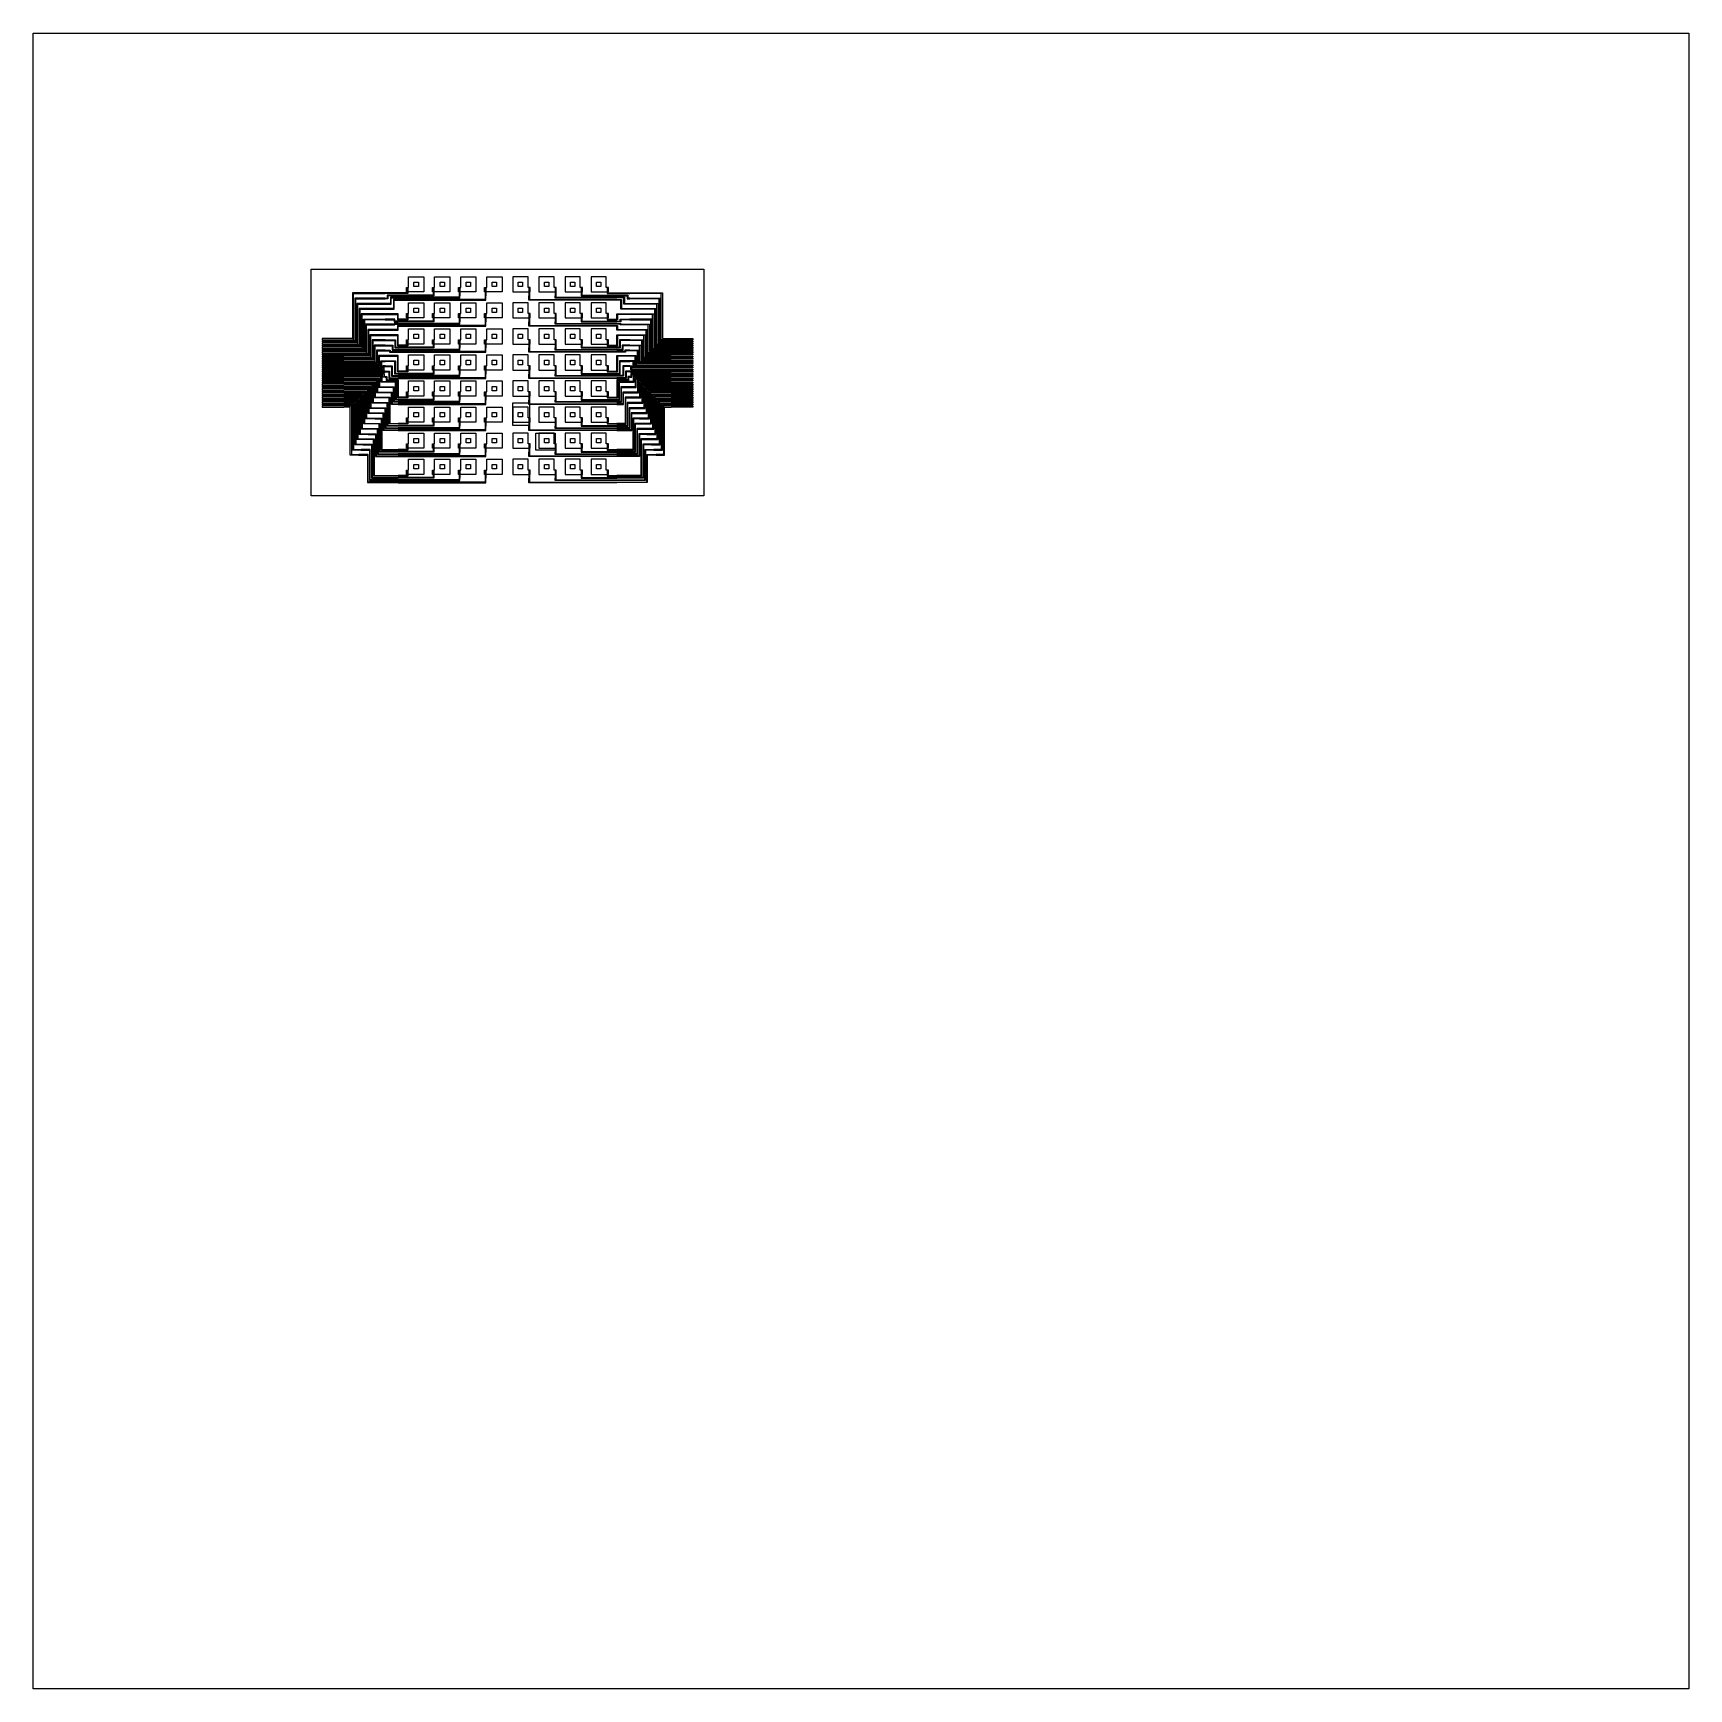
# Model space of a CAD drawing. Header units: millimetres. Extents: x -64 to 317, y -275 to 106.
import ezdxf

# ---------------------------------------------------------------- set-up
doc = ezdxf.new("R2010")
doc.units = ezdxf.units.MM
doc.header["$MEASUREMENT"] = 0

# ---------------------------------------------------------------- blocks, each defined once
blk = doc.blocks.new('*U20')
at = {"color": 3}
for p, q in [((-2, -1.75), (-2, -0.75)), ((-2, -0.75), (-1.5, -0.75)), ((-1.5, -1.75), (-2, -1.75)), ((-1.5, -0.75), (-1.5, -0.75))]:
    blk.add_line(p, q, dxfattribs=at)
blk.add_lwpolyline([(-1.5, -0.75), (-1.5, 1.75), (2, 1.75), (2, -1.75), (-1.5, -1.75)], dxfattribs=at)
blk = doc.blocks.new('*U21')
at = {"color": 0, "linetype": 'ByBlock', "lineweight": -2, "transparency": 16777216}
for p in [(0, 0), (6, 0), (12, 0), (18, 0), (0, -6), (6, -6), (12, -6), (18, -6), (0, -12), (6, -12), (12, -12), (18, -12), (0, -18), (6, -18), (12, -18), (18, -18), (0, -24), (6, -24), (12, -24), (18, -24), (0, -30), (6, -30), (12, -30), (18, -30), (0, -36), (6, -36), (12, -36), (18, -36), (0, -42), (6, -42), (12, -42), (18, -42)]:
    blk.add_blockref('*U20', p, dxfattribs=at)
blk = doc.blocks.new('*U22')
blk.add_lwpolyline([(-0.125, 2.5), (-0.125, -2.5), (0.125, -2.5), (0.125, 2.5)])
blk = doc.blocks.new('*U23')
at = {"color": 0, "linetype": 'ByBlock', "lineweight": -2, "transparency": 16777216}
for p in [(0, 0), (0.5, 0), (1, 0), (1.5, 0), (2, 0), (2.5, 0), (3, 0), (3.5, 0), (4, 0), (4.5, 0), (5, 0), (5.5, 0), (6, 0), (6.5, 0), (7, 0), (7.5, 0), (8, 0), (8.5, 0), (9, 0), (9.5, 0), (10, 0), (10.5, 0), (11, 0), (11.5, 0), (12, 0), (12.5, 0), (13, 0), (13.5, 0), (14, 0), (14.5, 0), (15, 0), (15.5, 0)]:
    blk.add_blockref('*U22', p, dxfattribs=at)
blk = doc.blocks.new('*U24')
for p, q in [((-8.03, 0.28), (-10.12, 0.28)), ((-7.88, 0.13), (-10.12, 0.13)), ((-8.03, 1.38), (-8.03, 0.28)), ((-8.03, 1.38), (-7.88, 1.38)), ((-8.03, 0.28), (-8.03, 0.28)), ((-7.88, 1.38), (-7.88, 0.13)), ((-2.03, 1.38), (-2.03, -0.22)), ((-2.03, 1.38), (-1.88, 1.38)), ((-2, 0.17), (-2, 0.17)), ((-1.88, 1.38), (-1.88, 0.13)), ((-1.88, 0.13), (-1.88, -0.37)), ((3.97, 1.38), (3.97, -0.22)), ((3.97, 1.38), (4.12, 1.38)), ((4, 0.17), (4, 0.17)), ((4.12, 1.38), (4.12, 0.13)), ((4.12, 0.13), (4.12, -0.37)), ((9.97, 1.38), (9.97, -0.22)), ((9.97, 1.38), (10.12, 1.38)), ((10, 0.17), (10, 0.17)), ((10.12, 1.38), (10.12, 0.13)), ((10.12, 0.13), (10.12, -0.37)), ((-2.03, -0.22), (-10.12, -0.22)), ((-1.88, -0.37), (-10.12, -0.37)), ((3.97, -0.72), (-10.12, -0.72)), ((-10.12, -0.88), (4.12, -0.88)), ((9.97, -1.22), (-10.12, -1.22)), ((-10.12, -1.38), (10.12, -1.38)), ((3.97, -0.22), (3.97, -0.72)), ((4.12, -0.88), (4.12, -0.37)), ((9.97, -0.22), (9.97, -0.72)), ((9.97, -0.72), (9.97, -1.22)), ((10.12, -0.88), (10.12, -0.37)), ((10.12, -1.38), (10.12, -0.88))]:
    blk.add_line(p, q)
blk = doc.blocks.new('*U25')
at = {"color": 0, "linetype": 'ByBlock', "lineweight": -2, "transparency": 16777216}
for p in [(0, 0), (0, -6), (0, -12), (0, -18), (0, -24), (0, -30), (0, -36), (0, -42)]:
    blk.add_blockref('*U24', p, dxfattribs=at)
blk = doc.blocks.new('*U26')
at = {"color": 3}
for p, q in [((-2, -1.75), (-2, -0.75)), ((-2, -0.75), (-1.5, -0.75)), ((-1.5, -1.75), (-2, -1.75)), ((-1.5, -0.75), (-1.5, -0.75))]:
    blk.add_line(p, q, dxfattribs=at)
blk.add_lwpolyline([(-1.5, -0.75), (-1.5, 1.75), (2, 1.75), (2, -1.75), (-1.5, -1.75)], dxfattribs=at)
blk = doc.blocks.new('*U27')
at = {"color": 0, "linetype": 'ByBlock', "lineweight": -2, "transparency": 16777216}
for p in [(0, 0), (6, 0), (12, 0), (18, 0), (0, -6), (6, -6), (12, -6), (18, -6), (0, -12), (6, -12), (12, -12), (18, -12), (0, -18), (6, -18), (12, -18), (18, -18), (0, -24), (6, -24), (12, -24), (18, -24), (0, -30), (6, -30), (12, -30), (18, -30), (0, -36), (6, -36), (12, -36), (18, -36), (0, -42), (6, -42), (12, -42), (18, -42)]:
    blk.add_blockref('*U26', p, dxfattribs=at)
blk = doc.blocks.new('*U28')
blk.add_lwpolyline([(-0.125, 2.5), (-0.125, -2.5), (0.125, -2.5), (0.125, 2.5)])
blk = doc.blocks.new('*U29')
at = {"color": 0, "linetype": 'ByBlock', "lineweight": -2, "transparency": 16777216}
for p in [(0, 0), (0.5, 0), (1, 0), (1.5, 0), (2, 0), (2.5, 0), (3, 0), (3.5, 0), (4, 0), (4.5, 0), (5, 0), (5.5, 0), (6, 0), (6.5, 0), (7, 0), (7.5, 0), (8, 0), (8.5, 0), (9, 0), (9.5, 0), (10, 0), (10.5, 0), (11, 0), (11.5, 0), (12, 0), (12.5, 0), (13, 0), (13.5, 0), (14, 0), (14.5, 0), (15, 0), (15.5, 0)]:
    blk.add_blockref('*U28', p, dxfattribs=at)
blk = doc.blocks.new('*U30')
for p, q in [((-8.03, 0.28), (-10.12, 0.28)), ((-7.88, 0.13), (-10.12, 0.13)), ((-8.03, 1.38), (-8.03, 0.28)), ((-8.03, 1.38), (-7.88, 1.38)), ((-8.03, 0.28), (-8.03, 0.28)), ((-7.88, 1.38), (-7.88, 0.13)), ((-2.03, 1.38), (-2.03, -0.22)), ((-2.03, 1.38), (-1.88, 1.38)), ((-2, 0.17), (-2, 0.17)), ((-1.88, 1.38), (-1.88, 0.13)), ((-1.88, 0.13), (-1.88, -0.37)), ((3.97, 1.38), (3.97, -0.22)), ((3.97, 1.38), (4.12, 1.38)), ((4, 0.17), (4, 0.17)), ((4.12, 1.38), (4.12, 0.13)), ((4.12, 0.13), (4.12, -0.37)), ((9.97, 1.38), (9.97, -0.22)), ((9.97, 1.38), (10.12, 1.38)), ((10, 0.17), (10, 0.17)), ((10.12, 1.38), (10.12, 0.13)), ((10.12, 0.13), (10.12, -0.37)), ((-2.03, -0.22), (-10.12, -0.22)), ((-1.88, -0.37), (-10.12, -0.37)), ((3.97, -0.72), (-10.12, -0.72)), ((-10.12, -0.88), (4.12, -0.88)), ((9.97, -1.22), (-10.12, -1.22)), ((-10.12, -1.38), (10.12, -1.38)), ((3.97, -0.22), (3.97, -0.72)), ((4.12, -0.88), (4.12, -0.37)), ((9.97, -0.22), (9.97, -0.72)), ((9.97, -0.72), (9.97, -1.22)), ((10.12, -0.88), (10.12, -0.37)), ((10.12, -1.38), (10.12, -0.88))]:
    blk.add_line(p, q)
blk = doc.blocks.new('*U31')
at = {"color": 0, "linetype": 'ByBlock', "lineweight": -2, "transparency": 16777216}
for p in [(0, 0), (0, -6), (0, -12), (0, -18), (0, -24), (0, -30), (0, -36), (0, -42)]:
    blk.add_blockref('*U30', p, dxfattribs=at)
blk = doc.blocks.new('*U32')
at = {"color": 4}
blk.add_lwpolyline([(-0.5, 0.5), (0.5, 0.5), (0.5, -0.5), (-0.5, -0.5)], close=True, dxfattribs=at)
blk = doc.blocks.new('*U33')
at = {"color": 0, "linetype": 'ByBlock', "lineweight": -2, "transparency": 16777216}
for p in [(0, 0), (6, 0), (12, 0), (18, 0), (24, 0), (30, 0), (36, 0), (42, 0), (0, -6), (6, -6), (12, -6), (18, -6), (24, -6), (30, -6), (36, -6), (42, -6), (0, -12), (6, -12), (12, -12), (18, -12), (24, -12), (30, -12), (36, -12), (42, -12), (0, -18), (6, -18), (12, -18), (18, -18), (24, -18), (30, -18), (36, -18), (42, -18), (0, -24), (6, -24), (12, -24), (18, -24), (24, -24), (30, -24), (36, -24), (42, -24), (0, -30), (6, -30), (12, -30), (18, -30), (24, -30), (30, -30), (36, -30), (42, -30), (0, -36), (6, -36), (12, -36), (18, -36), (24, -36), (30, -36), (36, -36), (42, -36), (0, -42), (6, -42), (12, -42), (18, -42), (24, -42), (30, -42), (36, -42), (42, -42)]:
    blk.add_blockref('*U32', p, dxfattribs=at)

msp = doc.modelspace()

# ---------------------------------------------------------------- linework, layer by layer
for p, q in [((20.14, 46.7), (17.17, 46.7)), ((20.14, 46.55), (17.17, 46.55)), ((20.14, 46.2), (17.64, 46.2)), ((17.64, 46.2), (17.64, 45.5)), ((20.14, 46.05), (17.79, 46.05)), ((17.79, 46.05), (17.79, 45.35)), ((70.51, 46.7), (73.48, 46.7)), ((70.51, 46.55), (73.48, 46.55)), ((70.51, 46.2), (73.01, 46.2)), ((70.51, 46.05), (72.86, 46.05)), ((72.86, 46.05), (72.86, 45.35)), ((73.01, 46.2), (73.01, 45.5)), ((17.17, 45.5), (17.64, 45.5)), ((17.79, 45.35), (17.17, 45.35)), ((18.39, 44.3), (17.17, 44.3)), ((17.17, 44.15), (18.54, 44.15)), ((19.08, 43.1), (17.17, 43.1)), ((17.17, 42.95), (19.23, 42.95)), ((20.14, 45.7), (18.39, 45.7)), ((18.39, 45.7), (18.39, 44.3)), ((18.54, 44.15), (18.54, 45.55)), ((18.54, 45.55), (20.14, 45.55)), ((20.14, 45.2), (19.08, 45.2)), ((19.08, 45.2), (19.08, 43.1)), ((19.23, 42.95), (19.23, 45.05)), ((19.23, 45.05), (20.14, 45.05)), ((70.51, 45.7), (72.26, 45.7)), ((72.11, 45.55), (70.51, 45.55)), ((70.51, 45.2), (71.57, 45.2)), ((71.42, 45.05), (70.51, 45.05)), ((71.42, 42.95), (71.42, 45.05)), ((73.48, 42.95), (71.42, 42.95)), ((71.57, 45.2), (71.57, 43.1)), ((71.57, 43.1), (73.48, 43.1)), ((72.11, 44.15), (72.11, 45.55)), ((73.48, 44.15), (72.11, 44.15)), ((72.26, 45.7), (72.26, 44.3)), ((72.26, 44.3), (73.48, 44.3)), ((72.86, 45.35), (73.48, 45.35)), ((73.48, 45.5), (73.01, 45.5)), ((20.14, 41.9), (17.17, 41.9)), ((17.17, 41.75), (19.99, 41.75)), ((19.39, 40.7), (17.17, 40.7)), ((17.17, 40.55), (19.24, 40.55)), ((19.24, 39.5), (17.17, 39.5)), ((17.17, 39.35), (19.39, 39.35)), ((19.99, 38.3), (17.17, 38.3)), ((17.17, 38.15), (20.14, 38.15)), ((19.24, 40.55), (19.24, 40.05)), ((19.24, 40.05), (20.14, 40.05)), ((20.14, 39.7), (19.24, 39.7)), ((19.24, 39.7), (19.24, 39.5)), ((19.39, 40.2), (19.39, 40.7)), ((20.14, 40.2), (19.39, 40.2)), ((19.39, 39.35), (19.39, 39.55)), ((19.39, 39.55), (20.14, 39.55)), ((19.99, 41.75), (19.99, 40.55)), ((19.99, 40.55), (20.14, 40.55)), ((20.14, 39.2), (19.99, 39.2)), ((19.99, 39.2), (19.99, 38.3)), ((20.14, 40.7), (20.14, 41.9)), ((20.14, 38.15), (20.14, 39.05)), ((70.51, 40.7), (70.51, 41.9)), ((70.51, 41.9), (73.48, 41.9)), ((70.66, 40.55), (70.51, 40.55)), ((70.51, 40.2), (71.26, 40.2)), ((71.41, 40.05), (70.51, 40.05)), ((70.51, 39.7), (71.41, 39.7)), ((71.26, 39.55), (70.51, 39.55)), ((70.51, 39.2), (70.66, 39.2)), ((70.51, 38.15), (70.51, 39.05)), ((73.48, 38.15), (70.51, 38.15)), ((73.48, 41.75), (70.66, 41.75)), ((70.66, 41.75), (70.66, 40.55)), ((70.66, 39.2), (70.66, 38.3)), ((70.66, 38.3), (73.48, 38.3)), ((71.26, 40.2), (71.26, 40.7)), ((71.26, 40.7), (73.48, 40.7)), ((71.26, 39.35), (71.26, 39.55)), ((73.48, 39.35), (71.26, 39.35)), ((73.48, 40.55), (71.41, 40.55)), ((71.41, 40.55), (71.41, 40.05)), ((71.41, 39.7), (71.41, 39.5)), ((71.41, 39.5), (73.48, 39.5)), ((20.14, 37.1), (17.17, 37.1)), ((17.17, 36.95), (19.99, 36.95)), ((17.17, 35.9), (19.54, 35.9)), ((17.17, 35.75), (19.39, 35.75)), ((17.17, 34.7), (18.94, 34.7)), ((17.17, 34.55), (18.79, 34.55)), ((18.79, 34.55), (18.79, 33.55)), ((18.94, 34.7), (18.94, 33.7)), ((19.39, 35.75), (19.39, 34.05)), ((19.54, 35.9), (19.54, 34.2)), ((19.99, 36.95), (19.99, 34.55)), ((19.99, 34.55), (20.14, 34.55)), ((20.14, 34.7), (20.14, 37.1)), ((70.51, 34.7), (70.51, 37.1)), ((70.51, 37.1), (73.48, 37.1)), ((70.66, 34.55), (70.51, 34.55)), ((73.48, 36.95), (70.66, 36.95)), ((70.66, 36.95), (70.66, 34.55)), ((73.48, 35.9), (71.11, 35.9)), ((71.11, 35.9), (71.11, 34.2)), ((73.48, 35.75), (71.26, 35.75)), ((71.26, 35.75), (71.26, 34.05)), ((73.48, 34.7), (71.71, 34.7)), ((71.71, 34.7), (71.71, 33.7)), ((73.48, 34.55), (71.86, 34.55)), ((71.86, 34.55), (71.86, 33.55)), ((17.17, 33.5), (18.34, 33.5)), ((17.17, 33.35), (18.19, 33.35)), ((20.14, 32.3), (17.17, 32.3)), ((17.17, 32.15), (19.99, 32.15)), ((17.17, 31.1), (19.54, 31.1)), ((19.39, 30.95), (17.17, 30.95)), ((18.19, 33.35), (18.19, 33.05)), ((18.19, 33.05), (20.14, 33.05)), ((18.34, 33.5), (18.34, 33.2)), ((18.34, 33.2), (20.14, 33.2)), ((18.79, 33.55), (20.14, 33.55)), ((18.94, 33.7), (20.14, 33.7)), ((19.39, 34.05), (20.14, 34.05)), ((19.39, 28.05), (19.39, 30.95)), ((19.54, 34.2), (20.14, 34.2)), ((19.54, 31.1), (19.54, 28.2)), ((19.99, 32.15), (19.99, 28.55)), ((20.14, 28.7), (20.14, 32.3)), ((71.11, 34.2), (70.51, 34.2)), ((71.26, 34.05), (70.51, 34.05)), ((71.71, 33.7), (70.51, 33.7)), ((71.86, 33.55), (70.51, 33.55)), ((72.31, 33.2), (70.51, 33.2)), ((72.46, 33.05), (70.51, 33.05)), ((70.51, 28.7), (70.51, 32.3)), ((70.51, 32.3), (73.48, 32.3)), ((73.48, 32.15), (70.66, 32.15)), ((70.66, 32.15), (70.66, 28.55)), ((73.48, 31.1), (71.11, 31.1)), ((71.11, 31.1), (71.11, 28.2)), ((71.26, 28.05), (71.26, 30.95)), ((71.26, 30.95), (73.48, 30.95)), ((73.48, 33.5), (72.31, 33.5)), ((72.31, 33.5), (72.31, 33.2)), ((73.48, 33.35), (72.46, 33.35)), ((72.46, 33.35), (72.46, 33.05)), ((17.17, 28.7), (7.67, 28.7)), ((17.17, 29.9), (18.79, 29.9)), ((17.17, 29.75), (18.64, 29.75)), ((17.17, 28.7), (18.19, 28.7)), ((17.17, 28.55), (18.04, 28.55)), ((17.17, 27.5), (17.59, 27.5)), ((17.17, 27.35), (17.44, 27.35)), ((17.44, 27.35), (17.44, 26.58)), ((17.59, 27.5), (17.59, 26.73)), ((17.59, 26.73), (20.14, 26.73)), ((18.04, 28.55), (18.04, 27.05)), ((18.04, 27.05), (20.14, 27.05)), ((18.19, 28.7), (18.19, 27.2)), ((18.19, 27.2), (20.14, 27.2)), ((18.64, 29.75), (18.64, 27.55)), ((18.64, 27.55), (20.14, 27.55)), ((18.79, 29.9), (18.79, 27.7)), ((18.79, 27.7), (20.14, 27.7)), ((20.14, 28.05), (19.39, 28.05)), ((19.54, 28.2), (20.14, 28.2)), ((19.99, 28.55), (20.14, 28.55)), ((20.14, 26.73), (20.14, 22.7)), ((70.66, 28.55), (70.51, 28.55)), ((71.11, 28.2), (70.51, 28.2)), ((70.51, 28.05), (71.26, 28.05)), ((71.86, 27.7), (70.51, 27.7)), ((72.01, 27.55), (70.51, 27.55)), ((72.46, 27.2), (70.51, 27.2)), ((72.61, 27.05), (70.51, 27.05)), ((73.06, 26.73), (70.51, 26.73)), ((70.51, 26.73), (70.51, 22.7)), ((73.48, 29.9), (71.86, 29.9)), ((71.86, 29.9), (71.86, 27.7)), ((73.48, 29.75), (72.01, 29.75)), ((72.01, 29.75), (72.01, 27.55)), ((73.48, 28.7), (72.46, 28.7)), ((72.46, 28.7), (72.46, 27.2)), ((73.48, 28.55), (72.61, 28.55)), ((72.61, 28.55), (72.61, 27.05)), ((73.48, 27.5), (73.06, 27.5)), ((73.06, 27.5), (73.06, 26.73)), ((73.48, 27.35), (73.21, 27.35)), ((73.21, 27.35), (73.21, 26.58)), ((73.48, 28.7), (82.98, 28.7)), ((17.17, 26.3), (19.69, 26.3)), ((19.54, 26.15), (17.17, 26.15)), ((19.09, 24.95), (17.17, 24.95)), ((17.17, 23.9), (18.79, 23.9)), ((18.64, 23.75), (17.17, 23.75)), ((17.32, 25.1), (19.24, 25.1)), ((17.44, 26.58), (19.99, 26.58)), ((18.64, 21.05), (18.64, 23.75)), ((18.79, 23.9), (18.79, 21.2)), ((19.09, 21.55), (19.09, 24.95)), ((19.24, 25.1), (19.24, 21.7)), ((19.54, 22.05), (19.54, 26.15)), ((19.69, 26.3), (19.69, 22.2)), ((19.99, 26.58), (19.99, 22.55)), ((73.21, 26.58), (70.66, 26.58)), ((70.66, 26.58), (70.66, 22.55)), ((73.48, 26.3), (70.96, 26.3)), ((70.96, 26.3), (70.96, 22.2)), ((71.11, 22.05), (71.11, 26.15)), ((71.11, 26.15), (73.48, 26.15)), ((73.33, 25.1), (71.41, 25.1)), ((71.41, 25.1), (71.41, 21.7)), ((71.56, 21.55), (71.56, 24.95)), ((71.56, 24.95), (73.48, 24.95)), ((73.48, 23.9), (71.86, 23.9)), ((71.86, 23.9), (71.86, 21.2)), ((72.01, 21.05), (72.01, 23.75)), ((72.01, 23.75), (73.48, 23.75)), ((15.52, 19.1), (16.89, 19.1)), ((17.19, 20.15), (16, 20.15)), ((16.07, 20.3), (17.34, 20.3)), ((17.64, 21.35), (16.55, 21.35)), ((16.62, 21.5), (17.79, 21.5)), ((16.89, 19.1), (16.89, 15.2)), ((17.17, 22.7), (18.24, 22.7)), ((18.09, 22.55), (17.17, 22.55)), ((17.19, 15.55), (17.19, 20.15)), ((17.34, 20.3), (17.34, 15.7)), ((17.64, 16.05), (17.64, 21.35)), ((17.79, 21.5), (17.79, 16.2)), ((18.09, 16.55), (18.09, 22.55)), ((18.24, 22.7), (18.24, 16.7)), ((20.14, 21.05), (18.64, 21.05)), ((18.79, 21.2), (20.14, 21.2)), ((20.14, 21.55), (19.09, 21.55)), ((19.24, 21.7), (20.14, 21.7)), ((20.14, 22.05), (19.54, 22.05)), ((19.69, 22.2), (20.14, 22.2)), ((19.99, 22.55), (20.14, 22.55)), ((70.66, 22.55), (70.51, 22.55)), ((70.96, 22.2), (70.51, 22.2)), ((70.51, 22.05), (71.11, 22.05)), ((71.41, 21.7), (70.51, 21.7)), ((70.51, 21.55), (71.56, 21.55)), ((71.86, 21.2), (70.51, 21.2)), ((70.51, 21.05), (72.01, 21.05)), ((73.48, 22.7), (72.41, 22.7)), ((72.41, 22.7), (72.41, 16.7)), ((72.56, 16.55), (72.56, 22.55)), ((72.56, 22.55), (73.48, 22.55)), ((74.03, 21.5), (72.86, 21.5)), ((72.86, 21.5), (72.86, 16.2)), ((73.01, 16.05), (73.01, 21.35)), ((73.01, 21.35), (74.1, 21.35)), ((74.58, 20.3), (73.31, 20.3)), ((73.31, 20.3), (73.31, 15.7)), ((73.46, 15.55), (73.46, 20.15)), ((73.46, 20.15), (74.65, 20.15)), ((75.13, 19.1), (73.76, 19.1)), ((73.76, 19.1), (73.76, 15.2)), ((15.39, 15.35), (13.81, 15.35)), ((13.88, 15.5), (15.54, 15.5)), ((15.84, 16.55), (14.36, 16.55)), ((14.43, 16.7), (15.99, 16.7)), ((14.91, 17.75), (16.29, 17.75)), ((14.97, 17.9), (16.44, 17.9)), ((15.39, 9.55), (15.39, 15.35)), ((16.74, 18.95), (15.45, 18.95)), ((15.54, 15.5), (15.54, 9.7)), ((15.84, 10.05), (15.84, 16.55)), ((15.99, 16.7), (15.99, 10.2)), ((16.29, 17.75), (16.29, 10.55)), ((16.44, 17.9), (16.44, 10.7)), ((16.74, 15.05), (16.74, 18.95)), ((20.14, 15.55), (17.19, 15.55)), ((17.34, 15.7), (20.14, 15.7)), ((20.14, 16.05), (17.64, 16.05)), ((17.79, 16.2), (20.14, 16.2)), ((20.14, 16.55), (18.09, 16.55)), ((18.24, 16.7), (20.14, 16.7)), ((72.41, 16.7), (70.51, 16.7)), ((70.51, 16.55), (72.56, 16.55)), ((72.86, 16.2), (70.51, 16.2)), ((70.51, 16.05), (73.01, 16.05)), ((73.31, 15.7), (70.51, 15.7)), ((70.51, 15.55), (73.46, 15.55)), ((73.91, 15.05), (73.91, 18.95)), ((73.91, 18.95), (75.2, 18.95)), ((75.68, 17.9), (74.21, 17.9)), ((74.21, 17.9), (74.21, 10.7)), ((75.74, 17.75), (74.36, 17.75)), ((74.36, 17.75), (74.36, 10.55)), ((76.22, 16.7), (74.66, 16.7)), ((74.66, 16.7), (74.66, 10.2)), ((74.81, 10.05), (74.81, 16.55)), ((74.81, 16.55), (76.29, 16.55)), ((76.77, 15.5), (75.11, 15.5)), ((75.11, 15.5), (75.11, 9.7)), ((75.26, 9.55), (75.26, 15.35)), ((75.26, 15.35), (76.84, 15.35)), ((12.16, 11.75), (14.04, 11.75)), ((12.23, 11.9), (14.19, 11.9)), ((14.49, 12.95), (12.71, 12.95)), ((12.78, 13.1), (14.64, 13.1)), ((13.26, 14.15), (14.94, 14.15)), ((13.33, 14.3), (15.09, 14.3)), ((14.04, 11.75), (14.04, 4.05)), ((14.19, 11.9), (14.19, 4.2)), ((14.49, 4.55), (14.49, 12.95)), ((14.64, 13.1), (14.64, 4.7)), ((14.94, 14.15), (14.94, 9.05)), ((15.09, 14.3), (15.09, 9.2)), ((20.14, 15.05), (16.74, 15.05)), ((16.89, 15.2), (20.14, 15.2)), ((73.76, 15.2), (70.51, 15.2)), ((70.51, 15.05), (73.91, 15.05)), ((77.32, 14.3), (75.56, 14.3)), ((75.56, 14.3), (75.56, 9.2)), ((77.39, 14.15), (75.71, 14.15)), ((75.71, 14.15), (75.71, 9.05)), ((77.87, 13.1), (76.01, 13.1)), ((76.01, 13.1), (76.01, 4.7)), ((76.16, 4.55), (76.16, 12.95)), ((76.16, 12.95), (77.94, 12.95)), ((78.42, 11.9), (76.46, 11.9)), ((76.46, 11.9), (76.46, 4.2)), ((78.49, 11.75), (76.61, 11.75)), ((76.61, 11.75), (76.61, 4.05)), ((11.07, 9.35), (13.14, 9.35)), ((13.29, 9.5), (11.13, 9.5)), ((11.61, 10.55), (13.59, 10.55)), ((13.74, 10.7), (11.68, 10.7)), ((13.14, 9.35), (13.14, 3.05)), ((13.29, 3.2), (13.29, 9.5)), ((13.59, 10.55), (13.59, 3.55)), ((13.74, 3.7), (13.74, 10.7)), ((14.94, 9.05), (20.14, 9.05)), ((15.09, 9.2), (20.14, 9.2)), ((20.14, 9.55), (15.39, 9.55)), ((15.54, 9.7), (20.14, 9.7)), ((20.14, 10.05), (15.84, 10.05)), ((15.99, 10.2), (20.14, 10.2)), ((16.29, 10.55), (20.14, 10.55)), ((16.44, 10.7), (20.14, 10.7)), ((74.21, 10.7), (70.51, 10.7)), ((74.36, 10.55), (70.51, 10.55)), ((74.66, 10.2), (70.51, 10.2)), ((70.51, 10.05), (74.81, 10.05)), ((75.11, 9.7), (70.51, 9.7)), ((70.51, 9.55), (75.26, 9.55)), ((75.56, 9.2), (70.51, 9.2)), ((75.71, 9.05), (70.51, 9.05)), ((76.91, 3.7), (76.91, 10.7)), ((76.91, 10.7), (78.97, 10.7)), ((79.03, 10.55), (77.06, 10.55)), ((77.06, 10.55), (77.06, 3.55)), ((77.36, 3.2), (77.36, 9.5)), ((77.36, 9.5), (79.51, 9.5)), ((79.58, 9.35), (77.51, 9.35)), ((77.51, 9.35), (77.51, 3.05)), ((14.04, 4.05), (20.14, 4.05)), ((14.19, 4.2), (20.14, 4.2)), ((20.14, 4.55), (14.49, 4.55)), ((14.64, 4.7), (20.14, 4.7)), ((76.01, 4.7), (70.51, 4.7)), ((70.51, 4.55), (76.16, 4.55)), ((76.46, 4.2), (70.51, 4.2)), ((76.61, 4.05), (70.51, 4.05)), ((13.14, 3.05), (20.14, 3.05)), ((20.14, 3.2), (13.29, 3.2)), ((13.59, 3.55), (20.14, 3.55)), ((20.14, 3.7), (13.74, 3.7)), ((70.51, 3.7), (76.91, 3.7)), ((77.06, 3.55), (70.51, 3.55)), ((70.51, 3.2), (77.36, 3.2)), ((77.51, 3.05), (70.51, 3.05))]:
    msp.add_line(p, q)
at = {"color": 1}
for points in [[(-63.82, 106.49), (317.18, 106.49), (317.18, -274.51), (-63.82, -274.51)], [(46.57, 21.4), (50.42, 21.4), (50.42, 16.2), (46.57, 16.2)], [(51.86, 14.45), (56.27, 14.45), (56.27, 10.55), (51.86, 10.55)]]:
    msp.add_lwpolyline(points, close=True, dxfattribs=at)
at = {"color": 4}
msp.add_lwpolyline([(0.17, 52.2), (90.48, 52.2), (90.48, 0.05), (0.17, 0.05)], close=True, dxfattribs=at)
for points in [[(17.17, 46.7), (9.67, 46.7), (9.67, 36.2), (7.67, 36.2)], [(7.67, 35.95), (9.92, 35.95), (9.92, 46.55), (17.17, 46.55)], [(73.48, 46.7), (80.98, 46.7), (80.98, 36.2), (82.98, 36.2)], [(82.98, 35.95), (80.73, 35.95), (80.73, 46.55), (73.48, 46.55)], [(17.17, 45.5), (10.17, 45.5), (10.17, 35.7), (7.67, 35.7)], [(7.67, 35.45), (10.42, 35.45), (10.42, 45.35), (17.17, 45.35)], [(17.17, 44.3), (10.67, 44.3), (10.67, 35.2), (7.67, 35.2)], [(7.67, 34.95), (10.92, 34.95), (10.92, 44.15), (17.17, 44.15)], [(17.17, 43.1), (11.17, 43.1), (11.17, 34.7), (7.67, 34.7)], [(7.67, 34.45), (11.42, 34.45), (11.42, 42.95), (17.17, 42.95)], [(73.48, 45.5), (80.48, 45.5), (80.48, 35.7), (82.98, 35.7)], [(82.98, 35.45), (80.23, 35.45), (80.23, 45.35), (73.48, 45.35)], [(73.48, 44.3), (79.98, 44.3), (79.98, 35.2), (82.98, 35.2)], [(82.98, 34.95), (79.73, 34.95), (79.73, 44.15), (73.48, 44.15)], [(73.48, 43.1), (79.48, 43.1), (79.48, 34.7), (82.98, 34.7)], [(82.98, 34.45), (79.23, 34.45), (79.23, 42.95), (73.48, 42.95)], [(17.17, 41.9), (11.67, 41.9), (11.67, 34.2), (7.67, 34.2)], [(7.67, 33.95), (11.92, 33.95), (11.92, 41.75), (17.17, 41.75)], [(7.67, 33.7), (12.17, 33.7), (12.17, 40.7), (17.17, 40.7)], [(17.17, 40.55), (12.42, 40.55), (12.42, 33.45), (7.67, 33.45)], [(17.17, 39.5), (12.67, 39.5), (12.67, 33.2), (7.67, 33.2)], [(7.67, 32.95), (12.92, 32.95), (12.92, 39.35), (17.17, 39.35)], [(17.17, 38.3), (13.17, 38.3), (13.17, 32.7), (7.67, 32.7)], [(7.67, 32.45), (13.42, 32.45), (13.42, 38.15), (17.17, 38.15)], [(73.48, 41.9), (78.98, 41.9), (78.98, 34.2), (82.98, 34.2)], [(82.98, 33.95), (78.73, 33.95), (78.73, 41.75), (73.48, 41.75)], [(82.98, 33.7), (78.48, 33.7), (78.48, 40.7), (73.48, 40.7)], [(73.48, 40.55), (78.23, 40.55), (78.23, 33.45), (82.98, 33.45)], [(73.48, 39.5), (77.98, 39.5), (77.98, 33.2), (82.98, 33.2)], [(82.98, 32.95), (77.73, 32.95), (77.73, 39.35), (73.48, 39.35)], [(73.48, 38.3), (77.48, 38.3), (77.48, 32.7), (82.98, 32.7)], [(82.98, 32.45), (77.23, 32.45), (77.23, 38.15), (73.48, 38.15)], [(17.17, 37.1), (13.67, 37.1), (13.67, 32.2), (7.67, 32.2)], [(7.67, 31.95), (13.92, 31.95), (13.92, 36.95), (17.17, 36.95)], [(17.17, 35.9), (14.17, 35.9), (14.17, 31.7), (7.67, 31.7)], [(7.67, 31.45), (14.42, 31.45), (14.42, 35.75), (17.17, 35.75)], [(17.17, 34.7), (14.67, 34.7), (14.67, 31.2), (7.67, 31.2)], [(7.67, 30.95), (14.92, 30.95), (14.92, 34.55), (17.17, 34.55)], [(73.48, 37.1), (76.98, 37.1), (76.98, 32.2), (82.98, 32.2)], [(82.98, 31.95), (76.73, 31.95), (76.73, 36.95), (73.48, 36.95)], [(73.48, 35.9), (76.48, 35.9), (76.48, 31.7), (82.98, 31.7)], [(82.98, 31.45), (76.23, 31.45), (76.23, 35.75), (73.48, 35.75)], [(73.48, 34.7), (75.98, 34.7), (75.98, 31.2), (82.98, 31.2)], [(82.98, 30.95), (75.73, 30.95), (75.73, 34.55), (73.48, 34.55)], [(17.17, 33.5), (15.17, 33.5), (15.17, 30.7), (7.67, 30.7)], [(7.67, 30.45), (15.42, 30.45), (15.42, 33.35), (17.17, 33.35)], [(17.17, 32.3), (15.67, 32.3), (15.67, 30.2), (7.67, 30.2)], [(7.67, 29.95), (15.92, 29.95), (15.92, 32.15), (17.17, 32.15)], [(7.67, 29.7), (16.17, 29.7), (16.17, 31.1), (17.17, 31.1)], [(7.67, 29.45), (16.42, 29.45), (16.42, 30.95), (17.17, 30.95)], [(73.48, 33.5), (75.48, 33.5), (75.48, 30.7), (82.98, 30.7)], [(82.98, 30.45), (75.23, 30.45), (75.23, 33.35), (73.48, 33.35)], [(73.48, 32.3), (74.98, 32.3), (74.98, 30.2), (82.98, 30.2)], [(82.98, 29.95), (74.73, 29.95), (74.73, 32.15), (73.48, 32.15)], [(82.98, 29.7), (74.48, 29.7), (74.48, 31.1), (73.48, 31.1)], [(82.98, 29.45), (74.23, 29.45), (74.23, 30.95), (73.48, 30.95)], [(17.17, 29.9), (16.67, 29.9), (16.67, 29.2), (7.67, 29.2)], [(7.67, 28.95), (16.92, 28.95), (16.92, 29.75), (17.17, 29.75)], [(7.67, 28.45), (17.17, 28.45), (17.17, 28.55)], [(7.67, 28.2), (16.92, 28.2), (16.92, 27.5), (17.17, 27.5)], [(17.17, 27.35), (16.67, 27.35), (16.67, 27.95), (7.67, 27.95)], [(7.67, 27.7), (16.42, 27.7), (16.42, 26.3), (17.17, 26.3)], [(17.17, 26.15), (16.17, 26.15), (16.17, 27.45), (7.67, 27.45)], [(7.67, 27.2), (15.92, 27.2), (15.92, 25.1), (17.32, 25.1)], [(17.17, 24.95), (15.67, 24.95), (15.67, 26.95), (7.67, 26.95)], [(7.67, 26.7), (15.42, 26.7), (15.42, 23.9), (17.17, 23.9)], [(82.98, 27.2), (74.73, 27.2), (74.73, 25.1), (73.33, 25.1)], [(73.48, 29.9), (73.98, 29.9), (73.98, 29.2), (82.98, 29.2)], [(82.98, 28.95), (73.73, 28.95), (73.73, 29.75), (73.48, 29.75)], [(82.98, 28.45), (73.48, 28.45), (73.48, 28.55)], [(82.98, 28.2), (73.73, 28.2), (73.73, 27.5), (73.48, 27.5)], [(73.48, 27.35), (73.98, 27.35), (73.98, 27.95), (82.98, 27.95)], [(82.98, 27.7), (74.23, 27.7), (74.23, 26.3), (73.48, 26.3)], [(73.48, 26.15), (74.48, 26.15), (74.48, 27.45), (82.98, 27.45)], [(73.48, 24.95), (74.98, 24.95), (74.98, 26.95), (82.98, 26.95)], [(82.98, 26.7), (75.23, 26.7), (75.23, 23.9), (73.48, 23.9)], [(17.17, 23.75), (15.17, 23.75), (15.17, 26.45), (7.67, 26.45)], [(7.67, 26.2), (14.92, 26.2), (14.92, 22.7), (17.17, 22.7)], [(17.17, 22.55), (14.67, 22.55), (14.67, 25.95), (7.67, 25.95)], [(7.67, 25.7), (14.42, 25.7), (14.42, 21.5), (16.62, 21.5)], [(16.55, 21.35), (14.17, 21.35), (14.17, 25.45), (7.67, 25.45)], [(7.67, 25.2), (13.92, 25.2), (13.92, 20.3), (16.07, 20.3)], [(16, 20.15), (13.67, 20.15), (13.67, 24.95), (7.67, 24.95)], [(7.67, 24.7), (13.42, 24.7), (13.42, 19.1), (15.52, 19.1)], [(15.45, 18.95), (13.17, 18.95), (13.17, 24.45), (7.67, 24.45)], [(7.67, 24.2), (12.92, 24.2), (12.92, 17.9), (14.97, 17.9)], [(14.91, 17.75), (12.67, 17.75), (12.67, 23.95), (7.67, 23.95)], [(7.67, 23.7), (12.42, 23.7), (12.42, 16.7), (14.43, 16.7)], [(14.36, 16.55), (12.17, 16.55), (12.17, 23.45), (7.67, 23.45)], [(7.67, 23.2), (11.92, 23.2), (11.92, 15.5), (13.88, 15.5)], [(13.81, 15.35), (11.67, 15.35), (11.67, 22.95), (7.67, 22.95)], [(73.48, 23.75), (75.48, 23.75), (75.48, 26.45), (82.98, 26.45)], [(82.98, 26.2), (75.73, 26.2), (75.73, 22.7), (73.48, 22.7)], [(73.48, 22.55), (75.98, 22.55), (75.98, 25.95), (82.98, 25.95)], [(82.98, 25.7), (76.23, 25.7), (76.23, 21.5), (74.03, 21.5)], [(74.1, 21.35), (76.48, 21.35), (76.48, 25.45), (82.98, 25.45)], [(82.98, 25.2), (76.73, 25.2), (76.73, 20.3), (74.58, 20.3)], [(74.65, 20.15), (76.98, 20.15), (76.98, 24.95), (82.98, 24.95)], [(82.98, 24.7), (77.23, 24.7), (77.23, 19.1), (75.13, 19.1)], [(75.2, 18.95), (77.48, 18.95), (77.48, 24.45), (82.98, 24.45)], [(82.98, 24.2), (77.73, 24.2), (77.73, 17.9), (75.68, 17.9)], [(75.74, 17.75), (77.98, 17.75), (77.98, 23.95), (82.98, 23.95)], [(82.98, 23.7), (78.23, 23.7), (78.23, 16.7), (76.22, 16.7)], [(76.29, 16.55), (78.48, 16.55), (78.48, 23.45), (82.98, 23.45)], [(82.98, 23.2), (78.73, 23.2), (78.73, 15.5), (76.77, 15.5)], [(76.84, 15.35), (78.98, 15.35), (78.98, 22.95), (82.98, 22.95)], [(7.67, 22.7), (11.42, 22.7), (11.42, 14.3), (13.33, 14.3)], [(13.26, 14.15), (11.17, 14.15), (11.17, 22.45), (7.67, 22.45)], [(7.67, 22.2), (10.92, 22.2), (10.92, 13.1), (12.78, 13.1)], [(12.71, 12.95), (10.67, 12.95), (10.67, 21.95), (7.67, 21.95)], [(7.67, 21.7), (10.42, 21.7), (10.42, 11.9), (12.23, 11.9)], [(12.16, 11.75), (10.17, 11.75), (10.17, 21.45), (7.67, 21.45)], [(7.67, 21.2), (9.92, 21.2), (9.92, 10.7), (11.68, 10.7)], [(11.61, 10.55), (9.67, 10.55), (9.67, 20.95), (7.67, 20.95)], [(7.67, 20.7), (9.42, 20.7), (9.42, 9.5), (11.13, 9.5)], [(11.07, 9.35), (9.17, 9.35), (9.17, 20.45), (7.67, 20.45)], [(82.98, 22.7), (79.23, 22.7), (79.23, 14.3), (77.32, 14.3)], [(77.39, 14.15), (79.48, 14.15), (79.48, 22.45), (82.98, 22.45)], [(82.98, 22.2), (79.73, 22.2), (79.73, 13.1), (77.87, 13.1)], [(77.94, 12.95), (79.98, 12.95), (79.98, 21.95), (82.98, 21.95)], [(82.98, 21.7), (80.23, 21.7), (80.23, 11.9), (78.42, 11.9)], [(78.49, 11.75), (80.48, 11.75), (80.48, 21.45), (82.98, 21.45)], [(82.98, 21.2), (80.73, 21.2), (80.73, 10.7), (78.97, 10.7)], [(79.03, 10.55), (80.98, 10.55), (80.98, 20.95), (82.98, 20.95)], [(82.98, 20.7), (81.23, 20.7), (81.23, 9.5), (79.51, 9.5)], [(79.58, 9.35), (81.48, 9.35), (81.48, 20.45), (82.98, 20.45)]]:
    msp.add_lwpolyline(points)

# ---------------------------------------------------------------- block references
for name, p in [('*U21', (24.07, 48.7)), ('*U25', (30.26, 46.42)), ('*U33', (24.32, 48.7))]:
    msp.add_blockref(name, p)
at = {"xscale": -1}
for name, p in [('*U27', (66.57, 48.7)), ('*U31', (60.39, 46.42))]:
    msp.add_blockref(name, p, dxfattribs=at)
at = {"rotation": 270}
msp.add_blockref('*U23', (5.17, 36.07), dxfattribs=at)
at = {"xscale": -1, "rotation": 90}
msp.add_blockref('*U29', (85.48, 36.07), dxfattribs=at)

doc.saveas('drawing.dxf')
